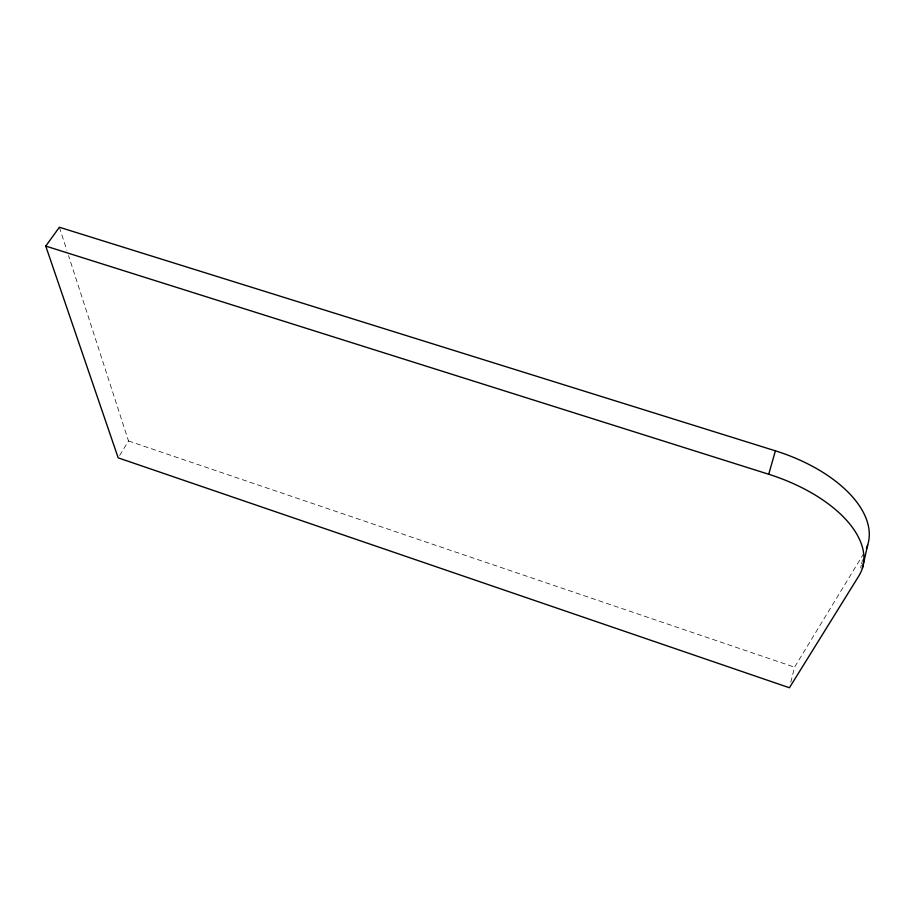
<?xml version="1.0" encoding="UTF-8"?>
<svg xmlns="http://www.w3.org/2000/svg" width="915" height="915" viewBox="0 0 915 915"><rect width="100%" height="100%" fill="white"/><g stroke="black" fill="none" stroke-linecap="round" stroke-linejoin="round"><path stroke-width="0.69" stroke-dasharray="4.58 3.43" d="M860.66 567.895L861.278 565.184M861.587 563.823L862.525 559.751M790.789 682.27L794.552 667.172L864.08 552.969M119.659 455.43L128.5 440.961L68.556 255.651M128.5 440.961L794.552 667.172M59.372 227.24L66.806 250.241"/><path stroke-width="1.37" d="M862.388 568.249L867.695 545.02M768.726 474.256L775.405 450.832L59.372 227.24L45.75 246.089L118.184 457.843L789.428 687.76L858.785 576.038A122.553 63.936 15.9 0 0 768.726 474.256L45.75 246.089M775.405 450.832A121.249 64.988 15.6 0 1 866.391 548.52"/></g></svg>
